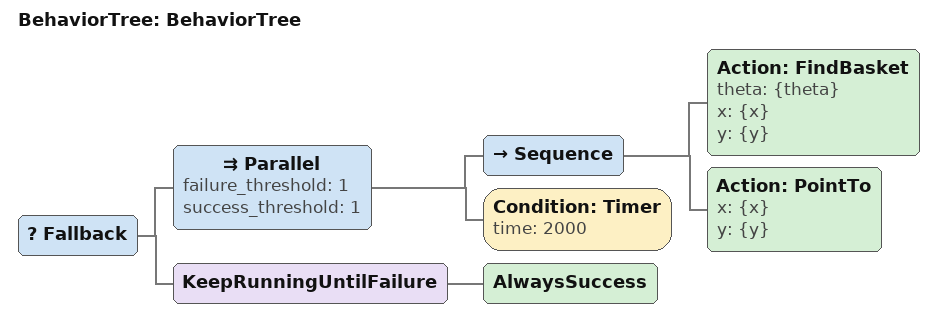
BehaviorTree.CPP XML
<?xml version="1.0"?>
<root main_tree_to_execute="BehaviorTree">
    <BehaviorTree ID="BehaviorTree">
        <Fallback>
            <Parallel failure_threshold="1" success_threshold="1">
                <Sequence>
                    <Action ID="FindBasket" theta="{theta}" x="{x}" y="{y}"/>
                    <Action ID="PointTo" x="{x}" y="{y}"/>
                </Sequence>
                <Condition ID="Timer" time="2000"/>
            </Parallel>
            <KeepRunningUntilFailure>
                <AlwaysSuccess/>
            </KeepRunningUntilFailure>
        </Fallback>
    </BehaviorTree>
</root>
